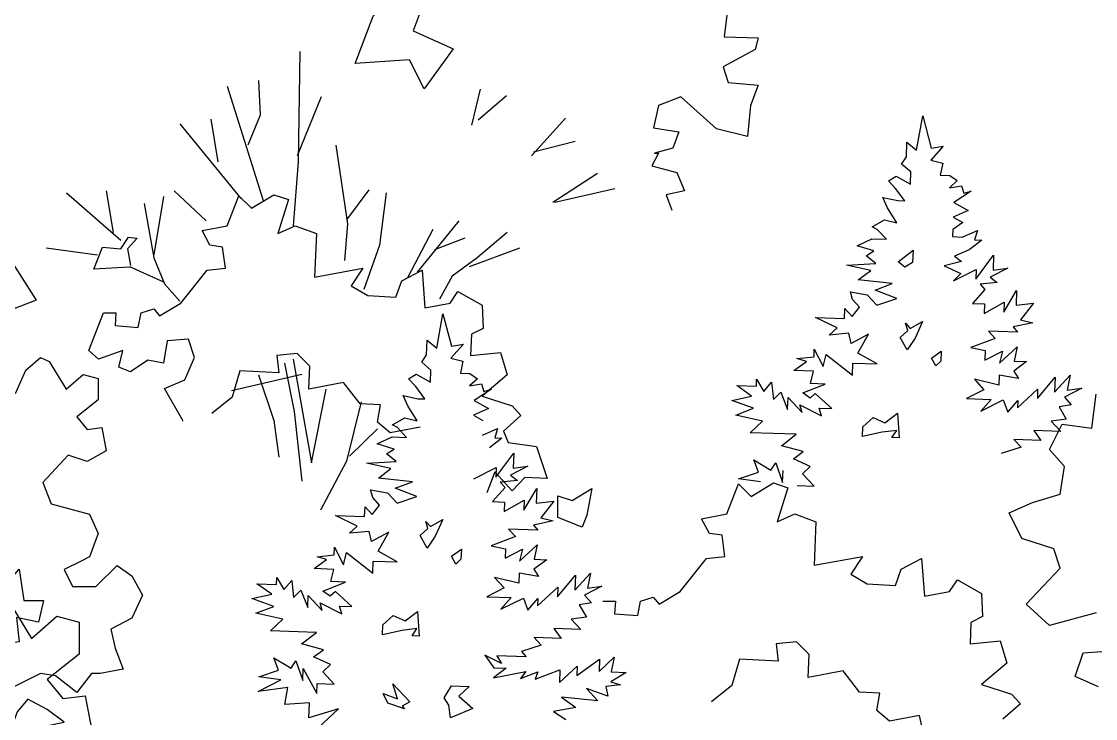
# Model space of a CAD drawing. Header units: inches. Extents: x -11 to 128, y 7 to 56.
# Drawn here: x 67.036 to 67.561, y 22.63 to 22.971 of the extents above; entities that cross this region are included whole.
import ezdxf

# ---------------------------------------------------------------- set-up
doc = ezdxf.new("R2010")
doc.units = ezdxf.units.IN
doc.header["$MEASUREMENT"] = 0
doc.layers.add('CAY', color=94, linetype='Continuous')
doc.layers.add('CAY-3', color=61, linetype='Continuous')
picture_1 = doc.add_image_def('image1.jpg', size_in_pixel=(1680, 1093))

# ---------------------------------------------------------------- blocks, each defined once
blk = doc.blocks.new('A$C76451831')
at = {"layer": 'CAY'}
for p, q in [((5943, 1269.4), (5949.7, 1306.8)), ((5949.7, 1306.8), (5958.9, 1271.5)), ((5931.9, 1262.1), (5932.4, 1277.9)), ((5932.4, 1277.9), (5943, 1269.4)), ((5972.1, 1273.8), (5958.5, 1258.4)), ((5958.9, 1271.5), (5972.1, 1273.8)), ((5926.6, 1254.1), (5931.9, 1262.1)), ((5936.7, 1245.6), (5926.6, 1254.1)), ((5958.5, 1258.4), (5971.5, 1255.2)), ((5971.5, 1255.2), (5968.8, 1242.2)), ((5912.4, 1236), (5920.7, 1241.1)), ((5920.7, 1241.1), (5936.3, 1232.4)), ((5936.3, 1232.4), (5936.7, 1245.6)), ((5968.8, 1242.2), (5979.2, 1241.8)), ((5979.2, 1241.8), (5987.1, 1236.1)), ((5920.2, 1227.6), (5912.4, 1236)), ((5987.1, 1236.1), (5978.7, 1228.2)), ((5978.7, 1228.2), (5991.9, 1230.5)), ((5991.9, 1230.5), (5994.4, 1222.3)), ((5192.6, 1187), (5205.3, 1219.7)), ((5205.3, 1219.7), (5219, 1206)), ((5219, 1206), (5243.2, 1220.8)), ((5243.2, 1220.8), (5259.1, 1215.5)), ((5906.3, 1217.6), (5922.5, 1214.3)), ((5911.3, 1206.6), (5906.3, 1217.6)), ((5930.2, 1214.1), (5920.2, 1227.6)), ((6002.6, 1224.7), (5983.6, 1212.2)), ((5994.4, 1222.3), (6002.6, 1224.7)), ((5259.1, 1215.5), (5247.5, 1178.6)), ((5921.6, 1190.3), (5911.3, 1206.6)), ((5922.5, 1214.3), (5930.2, 1214.1)), ((5983.6, 1212.2), (5999.1, 1203.5)), ((5894.8, 1185.8), (5908.2, 1193.5)), ((5908.2, 1193.5), (5921.6, 1190.3)), ((5999.1, 1203.5), (5983, 1196.4)), ((5983, 1196.4), (5993.3, 1190.6)), ((5165.2, 1181.8), (5192.6, 1187)), ((5173.6, 1165.9), (5165.2, 1181.8)), ((5247.5, 1178.6), (5266.4, 1187)), ((5266.4, 1187), (5289.7, 1178.6)), ((5900.1, 1182.9), (5894.8, 1185.8)), ((5910.1, 1172.2), (5900.1, 1182.9)), ((5982.6, 1182.8), (5982.3, 1175.1)), ((5993.3, 1190.6), (5982.6, 1182.8)), ((5992.7, 1174.7), (6009.3, 1181.8)), ((6009.3, 1181.8), (6006.2, 1171.5)), ((5289.7, 1178.6), (5287.5, 1131.1)), ((5878.2, 1165.1), (5894.3, 1172.7)), ((5894.3, 1172.7), (5910.1, 1172.2)), ((5982.3, 1175.1), (5992.7, 1174.7)), ((6013.9, 1171.3), (6000.4, 1160.8)), ((6006.2, 1171.5), (6013.9, 1171.3)), ((5187.3, 1163.8), (5173.6, 1165.9)), ((5190.5, 1140.6), (5187.3, 1163.8)), ((5896.6, 1159.5), (5878.2, 1165.1)), ((5888.2, 1154.3), (5896.6, 1159.5)), ((6000.4, 1160.8), (5984.3, 1153.7)), ((4956.7, 1149.9), (4984.6, 1105.9)), ((5898.8, 1145.8), (5888.2, 1154.3)), ((5991.8, 1148), (5973, 1143.2)), ((5984.3, 1153.7), (5991.8, 1148)), ((6007.4, 1128.9), (6026.9, 1154.9)), ((6026.9, 1154.9), (6026.3, 1138.6)), ((5142, 1102.7), (5170.5, 1138.5)), ((5170.5, 1138.5), (5190.5, 1140.6)), ((5287.5, 1131.1), (5340.3, 1140.6)), ((5340.3, 1140.6), (5327.6, 1121.6)), ((5382.5, 1126.9), (5404.6, 1138.5)), ((5404.6, 1138.5), (5407.8, 1097.4)), ((5866.6, 1144.2), (5898.8, 1145.8)), ((5893.1, 1138.3), (5866.6, 1144.2)), ((5879.6, 1127.9), (5893.1, 1138.3)), ((5973, 1143.2), (5991.3, 1134.9)), ((5983.3, 1127), (6007.8, 1139.3)), ((5991.3, 1134.9), (5983.3, 1127)), ((6007.8, 1139.3), (6007.4, 1128.9)), ((6042.3, 1140.8), (6023.3, 1131)), ((6026.3, 1138.6), (6042.3, 1140.8)), ((5376.1, 1109), (5382.5, 1126.9)), ((5916.6, 1123.9), (5879.6, 1127.9)), ((5897.8, 1116.8), (5916.6, 1123.9)), ((6030.9, 1125.3), (6012.2, 1123.3)), ((6012.2, 1123.3), (6017.4, 1117.6)), ((6023.3, 1131), (6030.9, 1125.3)), ((5327.6, 1121.6), (5345.5, 1111.1)), ((5345.5, 1111.1), (5376.1, 1109)), ((5435.2, 1102.7), (5443.6, 1115.3)), ((5443.6, 1115.3), (5470, 1100.6)), ((5871, 1115), (5889.4, 1111.7)), ((5873.4, 1106.8), (5871, 1115)), ((5889.4, 1111.7), (5899.9, 1100.4)), ((5921.5, 1107.8), (5897.8, 1116.8)), ((6017.4, 1117.6), (6003.8, 1102.2)), ((6037.9, 1092.9), (6051.8, 1116.4)), ((6051.8, 1116.4), (6051.3, 1100.6)), ((4984.6, 1105.9), (4929.6, 1084.7)), ((5118.8, 1089), (5142, 1102.7)), ((5407.8, 1097.4), (5435.2, 1102.7)), ((5470, 1100.6), (5471.1, 1075.2)), ((5880.8, 1098.4), (5873.4, 1106.8)), ((5899.9, 1100.4), (5921.5, 1107.8)), ((6003.8, 1102.2), (6016.9, 1101.8)), ((6016.5, 1091.4), (6038.3, 1103.8)), ((6016.9, 1101.8), (6016.5, 1091.4)), ((6038.3, 1103.8), (6037.9, 1092.9)), ((6051.3, 1100.6), (6070.4, 1102.6)), ((6070.4, 1102.6), (6056.2, 1084.5)), ((5057.6, 1092.1), (5071.3, 1092.1)), ((5071.3, 1092.1), (5070.3, 1078.4)), ((5095.6, 1076.3), (5098.8, 1092.1)), ((5098.8, 1092.1), (5112.5, 1096.3)), ((5112.5, 1096.3), (5118.8, 1089)), ((5420.6, 1053.6), (5427.3, 1091)), ((5427.3, 1091), (5436.5, 1055.8)), ((5864.5, 1085.8), (5864.9, 1096.7)), ((5864.9, 1096.7), (5872.8, 1088.2)), ((5872.8, 1088.2), (5880.8, 1098.4)), ((5070.3, 1078.4), (5095.6, 1076.3)), ((5856.5, 1075.7), (5832.8, 1086.9)), ((5832.8, 1086.9), (5864.5, 1085.8)), ((6069.6, 1081.4), (6048.2, 1076.7)), ((6048.2, 1076.7), (6053, 1071.1)), ((6056.2, 1084.5), (6069.6, 1081.4)), ((5458.4, 1068.9), (5457.3, 1045.7)), ((5471.1, 1075.2), (5458.4, 1068.9)), ((5848, 1067.8), (5856.5, 1075.7)), ((5869.4, 1069.8), (5848, 1067.8)), ((5871.7, 1058.8), (5869.4, 1069.8)), ((5890.7, 1069), (5871.7, 1058.8)), ((5879.1, 1048.1), (5890.7, 1069)), ((6028.7, 1064.2), (6002.1, 1054.3)), ((6053, 1071.1), (6021.3, 1072.2)), ((6021.3, 1072.2), (6028.7, 1064.2)), ((5409.5, 1046.3), (5410, 1062.2)), ((5410, 1062.2), (5420.6, 1053.6)), ((5449.8, 1058.1), (5436.1, 1042.7)), ((5436.5, 1055.8), (5449.8, 1058.1)), ((5831.4, 1044.3), (5831.6, 1052.5)), ((5831.6, 1052.5), (5841.4, 1033.6)), ((6002.1, 1054.3), (6017.8, 1051)), ((6033.2, 1037.3), (6052.4, 1055.2)), ((6052.4, 1055.2), (6049.1, 1039.5)), ((4973.2, 1029.6), (4989.3, 1043.4)), ((4989.3, 1043.4), (4998.7, 1039.1)), ((5268.6, 1047.8), (5246.4, 1045.7)), ((5246.4, 1045.7), (5248.5, 1026.7)), ((5282.3, 1034.1), (5268.6, 1047.8)), ((5404.2, 1038.3), (5409.5, 1046.3)), ((5436.1, 1042.7), (5449.1, 1039.5)), ((5457.3, 1045.7), (5490, 1048.9)), ((5490, 1048.9), (5497.4, 1024.6)), ((5812.7, 1042.3), (5831.4, 1044.3)), ((5823, 1039.2), (5812.7, 1042.3)), ((5841.4, 1033.6), (5844.6, 1046.6)), ((5844.6, 1046.6), (5873.3, 1024.3)), ((5900, 1036.5), (5879.1, 1048.1)), ((6017.8, 1051), (6017.5, 1040.6)), ((6017.5, 1040.6), (6036.4, 1050.3)), ((6036.4, 1050.3), (6033.2, 1037.3)), ((4961.8, 1004.1), (4973.2, 1029.6)), ((4998.7, 1039.1), (5017.2, 1008.8)), ((5281.2, 1008.8), (5282.3, 1034.1)), ((5414.3, 1029.8), (5404.2, 1038.3)), ((5413.9, 1016.7), (5414.3, 1029.8)), ((5449.1, 1039.5), (5446.4, 1026.4)), ((5809.5, 1029.2), (5823, 1039.2)), ((5830.8, 1028.5), (5809.5, 1029.2)), ((5873.3, 1024.3), (5873.7, 1037.4)), ((5873.7, 1037.4), (5900, 1036.5)), ((6062.7, 1039), (6048.8, 1028.6)), ((6049.1, 1039.5), (6062.7, 1039)), ((5017.2, 1008.8), (5035.7, 1024.9)), ((5035.7, 1024.9), (5051.8, 1020.6)), ((5051.8, 1020.6), (5051.8, 997.4)), ((5273.8, 1025), (5197.2, 1007.3)), ((5206.3, 1028.8), (5197.9, 1000.4)), ((5248.5, 1026.7), (5206.3, 1028.8)), ((5390, 1020.2), (5398.3, 1025.4)), ((5397.8, 1011.8), (5390, 1020.2)), ((5398.3, 1025.4), (5413.9, 1016.7)), ((5446.4, 1026.4), (5456.8, 1026.1)), ((5464.8, 1020.4), (5456.3, 1012.5)), ((5456.8, 1026.1), (5464.8, 1020.4)), ((5497.4, 1024.6), (5470, 1001.4)), ((5768.6, 1012.1), (5768.9, 1019.8)), ((5768.9, 1019.8), (5776.6, 1006.4)), ((5827.6, 1015), (5830.8, 1028.5)), ((6005.9, 1019.7), (6016.3, 1008.4)), ((6032.4, 1013.3), (6005.9, 1019.7)), ((6032.8, 1024.2), (6032.4, 1013.3)), ((6053.9, 1020.7), (6032.8, 1024.2)), ((6048.8, 1028.6), (6053.9, 1020.7)), ((6074.5, 998.7), (6093.9, 1022)), ((6093.3, 1005.7), (6110.2, 1024.2)), ((6093.9, 1022), (6093.3, 1005.7)), ((6110.2, 1024.2), (6107, 1008)), ((5319.2, 1016.2), (5281.2, 1008.8)), ((5337.1, 993), (5319.2, 1016.2)), ((5407.8, 998.3), (5397.8, 1011.8)), ((5456.3, 1012.5), (5469.5, 1014.7)), ((5480.2, 1008.9), (5461.2, 996.5)), ((5469.5, 1014.7), (5472, 1006.5)), ((5472, 1006.5), (5480.2, 1008.9)), ((5747.3, 1012.8), (5768.6, 1012.1)), ((5763.2, 1001.4), (5747.3, 1012.8)), ((5776.6, 1006.4), (5785.1, 1016.5)), ((5785.1, 1016.5), (5787.1, 997.8)), ((5787.1, 997.8), (5795.1, 1005.7)), ((5795.1, 1005.7), (5802.6, 986.9)), ((5819.1, 1004.9), (5843.5, 1014.5)), ((5843.5, 1014.5), (5827.6, 1015)), ((6016.3, 1008.4), (5997.4, 998.7)), ((6052.8, 988.6), (6074.8, 1009.1)), ((6074.8, 1009.1), (6074.5, 998.7)), ((6122.9, 1010.1), (6104, 1000.4)), ((6107, 1008), (6122.9, 1010.1)), ((5051.8, 997.4), (5028.6, 978.9)), ((5197.9, 1000.4), (5175.7, 982.4)), ((5389, 990.8), (5383.9, 1001.9)), ((5383.9, 1001.9), (5400.1, 998.6)), ((5400.1, 998.6), (5407.8, 998.3)), ((5461.2, 996.5), (5476.8, 987.8)), ((5470, 1001.4), (5502.7, 990.9)), ((5741.8, 996.7), (5763.2, 1001.4)), ((5765.5, 988.2), (5741.8, 996.7)), ((5802.6, 986.9), (5803.1, 1000)), ((5803.1, 1000), (5818.4, 983.6)), ((5827.1, 999.2), (5819.1, 1004.9)), ((5832.7, 1004.4), (5827.1, 999.2)), ((5850.7, 987.9), (5832.7, 1004.4)), ((5997.4, 998.7), (6024.1, 997.7)), ((6024.1, 997.7), (6012.8, 985)), ((6012.8, 985), (6037.3, 997.3)), ((6037.3, 997.3), (6042.2, 983.9)), ((6042.2, 983.9), (6053.1, 996.7)), ((6053.1, 996.7), (6052.8, 988.6)), ((6104, 1000.4), (6111.4, 992)), ((5359.3, 991.9), (5337.1, 993)), ((5356.1, 972.9), (5359.3, 991.9)), ((5399.3, 974.6), (5389, 990.8)), ((5476.8, 987.8), (5460.6, 980.6)), ((5502.7, 990.9), (5512.2, 980.3)), ((5746.2, 980.7), (5765.5, 988.2)), ((5818.4, 983.6), (5815.9, 991.8)), ((5815.9, 991.8), (5839.5, 980.1)), ((5839.5, 980.1), (5837.1, 988.4)), ((5837.1, 988.4), (5850.7, 987.9)), ((6111.4, 992), (6098.2, 989.7)), ((6098.2, 989.7), (6105.9, 976.3)), ((5028.6, 978.9), (5040, 965.1)), ((5369.8, 961.3), (5356.1, 972.9)), ((5372.4, 970.1), (5385.8, 977.8)), ((5385.8, 977.8), (5399.3, 974.6)), ((5460.6, 980.6), (5470.9, 974.8)), ((5512.2, 980.3), (5493.2, 963.4)), ((5775.4, 974.2), (5746.2, 980.7)), ((5761.9, 961.5), (5775.4, 974.2)), ((6105.9, 976.3), (6089.5, 974.1)), ((6089.5, 974.1), (6099.9, 962.9)), ((5040, 965.1), (5056.1, 967.1)), ((5056.1, 967.1), (5060.8, 941.9)), ((5402.5, 967.7), (5369.8, 961.3)), ((5377.7, 967.2), (5372.4, 970.1)), ((5387.7, 956.4), (5377.7, 967.2)), ((5470.3, 959), (5486.9, 966.1)), ((5486.9, 966.1), (5483.8, 955.8)), ((5493.2, 963.4), (5498.5, 950.8)), ((5812.1, 959.8), (5761.9, 961.5)), ((5795.8, 947.2), (5812.1, 959.8)), ((6070.5, 963.9), (6078.3, 953.2)), ((6099.9, 962.9), (6070.5, 963.9)), ((5355.8, 949.4), (5371.9, 957)), ((5374.2, 943.7), (5355.8, 949.4)), ((5371.9, 957), (5387.7, 956.4)), ((5491.5, 955.5), (5478, 945.1)), ((5483.8, 955.8), (5491.5, 955.5)), ((5498.5, 950.8), (5529.1, 946.6)), ((5819.6, 940.9), (5795.8, 947.2)), ((6078.3, 953.2), (6048.9, 954.2)), ((6048.9, 954.2), (6056.8, 945.8)), ((5019.2, 937.2), (4991.7, 907.3)), ((5040, 930.1), (5019.2, 937.2)), ((5060.8, 941.9), (5040, 930.1)), ((5365.8, 938.6), (5374.2, 943.7)), ((5376.4, 930.1), (5365.8, 938.6)), ((5485, 913.1), (5504.5, 939.2)), ((5504.5, 939.2), (5503.9, 922.9)), ((5529.1, 946.6), (5540.7, 911.8)), ((5808.9, 933.2), (5819.6, 940.9)), ((6056.8, 945.8), (6035.2, 938.9)), ((5344.2, 928.5), (5376.4, 930.1)), ((5370.7, 922.5), (5344.2, 928.5)), ((5519.9, 925), (5501, 915.3)), ((5503.9, 922.9), (5519.9, 925)), ((5770.8, 918.6), (5765.8, 931.9)), ((5765.8, 931.9), (5784.4, 920.9)), ((5784.4, 920.9), (5789.7, 928.8)), ((5789.7, 928.8), (5797.1, 907.3)), ((5827.2, 924.8), (5808.9, 933.2)), ((5818.7, 916.9), (5827.2, 924.8)), ((5357.2, 912.1), (5370.7, 922.5)), ((5394.2, 908.1), (5357.2, 912.1)), ((5460.9, 911.2), (5485.4, 923.5)), ((5483.7, 919.1), (5475.3, 895.9)), ((5502.7, 898.1), (5483.7, 919.1)), ((5485.4, 923.5), (5485, 913.1)), ((5501, 915.3), (5508.5, 909.6)), ((5516.4, 912.8), (5502.7, 898.1)), ((5540.7, 911.8), (5516.4, 912.8)), ((5749.2, 911.2), (5770.8, 918.6)), ((5797.1, 907.3), (5797.6, 920.4)), ((5831.4, 903.4), (5818.7, 916.9)), ((4991.7, 907.3), (5000.7, 884.1)), ((5375.4, 901.1), (5394.2, 908.1)), ((5399.1, 892.1), (5375.4, 901.1)), ((5495.1, 901.9), (5481.4, 886.5)), ((5508.5, 909.6), (5489.8, 907.5)), ((5489.8, 907.5), (5495.1, 901.9)), ((5515.5, 877.1), (5529.5, 900.7)), ((5529.5, 900.7), (5528.9, 884.8)), ((5773.1, 908.1), (5749.2, 911.2)), ((5812.9, 904), (5831.4, 903.4)), ((5351, 891), (5348.6, 899.3)), ((5348.6, 899.3), (5367.1, 895.9)), ((5358.4, 882.6), (5351, 891)), ((5367.1, 895.9), (5377.5, 884.7)), ((5377.5, 884.7), (5399.1, 892.1)), ((5000.7, 884.1), (5042.4, 872.7)), ((5342.1, 870.1), (5342.5, 880.9)), ((5342.5, 880.9), (5350.4, 872.5)), ((5350.4, 872.5), (5358.4, 882.6)), ((5481.4, 886.5), (5494.5, 886)), ((5494.1, 875.6), (5515.9, 888)), ((5494.5, 886), (5494.1, 875.6)), ((5515.9, 888), (5515.5, 877.1)), ((5528.9, 884.8), (5548, 886.9)), ((5548, 886.9), (5533.8, 868.8)), ((5042.4, 872.7), (5051.8, 851.9)), ((5310.5, 871.2), (5342.1, 870.1)), ((5334.1, 859.9), (5310.5, 871.2)), ((5547.3, 865.6), (5525.8, 860.9)), ((5533.8, 868.8), (5547.3, 865.6)), ((5325.6, 852), (5334.1, 859.9)), ((5347, 854), (5325.6, 852)), ((5349.4, 843.1), (5347, 854)), ((5498.9, 856.4), (5506.3, 848.5)), ((5530.6, 855.3), (5498.9, 856.4)), ((5525.8, 860.9), (5530.6, 855.3)), ((5051.8, 851.9), (5042.4, 826.3)), ((5368.3, 853.3), (5349.4, 843.1)), ((5356.7, 832.4), (5368.3, 853.3)), ((5506.3, 848.5), (5479.7, 838.5)), ((5309, 828.6), (5309.3, 836.7)), ((5309.3, 836.7), (5319, 817.8)), ((5319, 817.8), (5322.2, 830.9)), ((5322.2, 830.9), (5350.9, 808.5)), ((5377.6, 820.8), (5356.7, 832.4)), ((5479.7, 838.5), (5495.4, 835.2)), ((5495.4, 835.2), (5495.1, 824.8)), ((5495.1, 824.8), (5514, 834.6)), ((5510.8, 821.5), (5530, 839.5)), ((5514, 834.6), (5510.8, 821.5)), ((5530, 839.5), (5526.8, 823.7)), ((5033.3, 821.6), (5014.8, 812.5)), ((5042.4, 826.3), (5033.3, 821.6)), ((5287.1, 813.5), (5300.6, 823.4)), ((5290.3, 826.5), (5309, 828.6)), ((5300.6, 823.4), (5290.3, 826.5)), ((5350.9, 808.5), (5351.3, 821.7)), ((5351.3, 821.7), (5377.6, 820.8)), ((5540.3, 823.2), (5526.4, 812.8)), ((5526.8, 823.7), (5540.3, 823.2)), ((5014.8, 812.5), (5023.9, 794.1)), ((5049.4, 794.1), (5072.6, 816.9)), ((5072.6, 816.9), (5088.7, 805.5)), ((5308.4, 812.7), (5287.1, 813.5)), ((5305.2, 799.3), (5308.4, 812.7)), ((5510.4, 808.4), (5510, 797.5)), ((5531.5, 805), (5510.4, 808.4)), ((5526.4, 812.8), (5531.5, 805)), ((5570.9, 790), (5587.9, 808.4)), ((5587.9, 808.4), (5584.6, 792.2)), ((5088.7, 805.5), (5100.1, 784.6)), ((5240.9, 785.6), (5224.9, 797.1)), ((5224.9, 797.1), (5246.2, 796.3)), ((5246.2, 796.3), (5246.5, 804)), ((5246.5, 804), (5254.2, 790.6)), ((5254.2, 790.6), (5262.7, 800.7)), ((5262.7, 800.7), (5264.7, 782.1)), ((5296.7, 789.1), (5321.1, 798.7)), ((5321.1, 798.7), (5305.2, 799.3)), ((5510, 797.5), (5483.5, 803.9)), ((5483.5, 803.9), (5494, 792.7)), ((5552.1, 782.9), (5571.5, 806.3)), ((5571.5, 806.3), (5570.9, 790)), ((5023.9, 794.1), (5049.4, 794.1)), ((5100.1, 784.6), (5088.7, 759.5)), ((5219.4, 781), (5240.9, 785.6)), ((5264.7, 782.1), (5272.7, 790)), ((5272.7, 790), (5280.2, 771.1)), ((5280.2, 771.1), (5280.7, 784.3)), ((5280.7, 784.3), (5296, 767.8)), ((5304.7, 783.4), (5296.7, 789.1)), ((5310.3, 788.7), (5304.7, 783.4)), ((5328.3, 772.2), (5310.3, 788.7)), ((5494, 792.7), (5475, 782.9)), ((5530.4, 772.8), (5552.4, 793.3)), ((5552.4, 793.3), (5552.1, 782.9)), ((5600.5, 794.4), (5581.6, 784.6)), ((5581.6, 784.6), (5589, 776.2)), ((5584.6, 792.2), (5600.5, 794.4)), ((4951.7, 782.9), (4979.4, 737.5)), ((5243.1, 772.4), (5219.4, 781)), ((5223.8, 764.9), (5243.1, 772.4)), ((5296, 767.8), (5293.5, 776.1)), ((5293.5, 776.1), (5317.1, 764.4)), ((5314.7, 772.6), (5328.3, 772.2)), ((5317.1, 764.4), (5314.7, 772.6)), ((5475, 782.9), (5501.7, 782)), ((5501.7, 782), (5490.4, 769.2)), ((5490.4, 769.2), (5514.9, 781.5)), ((5514.9, 781.5), (5519.8, 768.2)), ((5519.8, 768.2), (5530.7, 781)), ((5530.7, 781), (5530.4, 772.8)), ((5589, 776.2), (5575.8, 773.9)), ((5575.8, 773.9), (5583.5, 760.5)), ((4979.4, 737.5), (5007.1, 761.7)), ((5007.1, 761.7), (5031.3, 755.2)), ((5253, 758.5), (5223.8, 764.9)), ((5583.5, 760.5), (5567.1, 758.4)), ((5031.3, 755.2), (5031.3, 720.4)), ((5088.7, 759.5), (5065.6, 747.7)), ((5239.5, 745.8), (5253, 758.5)), ((5567.1, 758.4), (5577.6, 747.1)), ((5065.6, 747.7), (5070.3, 726.8)), ((5289.7, 744), (5239.5, 745.8)), ((5273.4, 731.5), (5289.7, 744)), ((5526.5, 738.5), (5534.4, 730.1)), ((5555.9, 737.5), (5526.5, 738.5)), ((5577.6, 747.1), (5548.1, 748.2)), ((5548.1, 748.2), (5555.9, 737.5)), ((5070.3, 726.8), (5079.3, 704)), ((5297.2, 725.2), (5273.4, 731.5)), ((5286.5, 717.4), (5297.2, 725.2)), ((5534.4, 730.1), (5512.8, 723.1)), ((5031.3, 720.4), (4996.5, 692.7)), ((5248.4, 702.9), (5243.4, 716.2)), ((5243.4, 716.2), (5262.1, 705.1)), ((5304.8, 709.1), (5286.5, 717.4)), ((5472.8, 719.1), (5482.8, 705.6)), ((5491.1, 710.3), (5472.8, 719.1)), ((5518.1, 717.5), (5485.9, 718.6)), ((5485.9, 718.6), (5491.1, 710.3)), ((5512.8, 723.1), (5518.1, 717.5)), ((5573.1, 697), (5597.7, 714.7)), ((5597.3, 701.6), (5613.7, 716.9)), ((5597.7, 714.7), (5597.3, 701.6)), ((5613.7, 716.9), (5610.4, 701.1)), ((5079.3, 704), (5054.2, 699.3)), ((5226.8, 695.5), (5248.4, 702.9)), ((5262.1, 705.1), (5267.3, 713.1)), ((5267.3, 713.1), (5274.7, 691.5)), ((5274.7, 691.5), (5275.2, 704.7)), ((5275.2, 704.7), (5290.1, 677.4)), ((5296.4, 701.2), (5304.8, 709.1)), ((5496.3, 705.1), (5482.4, 694.7)), ((5482.4, 694.7), (5517.5, 701.6)), ((5482.8, 705.6), (5496.3, 705.1)), ((5517.5, 701.6), (5511.8, 693.7)), ((5527.6, 693.1), (5554.7, 703.1)), ((5554.2, 689.5), (5573.5, 707.4)), ((5554.7, 703.1), (5554.2, 689.5)), ((5573.5, 707.4), (5573.1, 697)), ((4989.3, 699.3), (4952.3, 680.8)), ((5005.4, 696.9), (4989.3, 699.3)), ((4996.5, 692.7), (5013.6, 672)), ((5028.6, 678.5), (5005.4, 696.9)), ((5044.7, 699.3), (5028.6, 678.5)), ((5054.2, 699.3), (5044.7, 699.3)), ((5226.3, 679.6), (5250.7, 692.4)), ((5250.7, 692.4), (5226.8, 695.5)), ((5309, 687.6), (5296.4, 701.2)), ((5511.8, 693.7), (5530.6, 701.2)), ((5530.6, 701.2), (5527.6, 693.1)), ((5626.7, 700.5), (5610, 690.2)), ((5610, 690.2), (5620.8, 687.1)), ((5610.4, 701.1), (5626.7, 700.5)), ((5258.6, 683.9), (5226.3, 679.6)), ((5255.2, 665.5), (5258.6, 683.9)), ((5290.1, 677.4), (5290.5, 688.3)), ((5290.5, 688.3), (5309, 687.6)), ((5606.7, 674.5), (5583.5, 683)), ((5583.5, 683), (5596.1, 669.4)), ((5620.8, 687.1), (5604.8, 685)), ((5604.8, 685), (5606.7, 674.5)), ((5013.6, 672), (5037.8, 675)), ((5037.8, 675), (5044.9, 637.2)), ((5282, 667.2), (5255.2, 665.5)), ((5281.5, 650.9), (5282, 667.2)), ((5596.1, 669.4), (5556.4, 673.5)), ((5556.4, 673.5), (5571.9, 662.1)), ((5313.5, 660.7), (5281.5, 650.9)), ((5291.5, 640.2), (5313.5, 660.7)), ((5571.9, 662.1), (5547.7, 658)), ((5547.7, 658), (5561, 649.3))]:
    blk.add_line(p, q, dxfattribs=at)
for points in [[(5738.9, 1437), (5733.7, 1392.7), (5770.6, 1391.6), (5767.4, 1379), (5732.6, 1360), (5737.9, 1343.1), (5770.6, 1340), (5762.2, 1317.8), (5759, 1284.1), (5725.2, 1292.5), (5686.2, 1327.3), (5662, 1317.8), (5656.7, 1293.6), (5684.1, 1289.3), (5677.8, 1271.4), (5657.7, 1266.1), (5662, 1266.1), (5654.6, 1252.4), (5682, 1245), (5690.4, 1225), (5670.4, 1220.8), (5676.7, 1203.9)], [(5271.7, 1376.9), (5269.6, 1256.6), (5264.3, 1187)], [(5226.4, 1345.2), (5228.5, 1307.3), (5214.8, 1274.6)], [(5192.6, 1338.9), (5231.6, 1214.5)], [(5467.9, 1335.7), (5458.4, 1296.7)], [(5294.9, 1327.3), (5268.6, 1263)], [(5496.4, 1328.4), (5465.8, 1302)], [(5174.7, 1303.1), (5182.1, 1256.6)], [(5560.7, 1304.1), (5523.8, 1263)], [(5140.9, 1297.8), (5207.4, 1216.6)], [(5571.3, 1278.8), (5525.9, 1267.2)], [(5310.7, 1274.6), (5323.4, 1189.1), (5320.2, 1149.1)], [(5595.5, 1244), (5547, 1212.3)], [(5017.5, 1222.9), (5076.6, 1171.2)], [(5060.8, 1225), (5068.2, 1179.7)], [(5123, 1218.7), (5112.5, 1155.4)], [(5134.6, 1225), (5169.4, 1192.3)], [(5346.6, 1226.1), (5322.3, 1193.4)], [(5365.6, 1222.9), (5358.2, 1165.9), (5341.3, 1117.4)], [(5614.5, 1227.1), (5549.1, 1212.3)], [(5101.9, 1211.3), (5112.5, 1152.2), (5124.1, 1123.8), (5140.9, 1104.8)], [(5416.2, 1182.8), (5388.8, 1130.1)], [(5444.7, 1192.3), (5399.3, 1136.4)], [(5086.1, 1141.7), (5047.1, 1139.6), (5056.6, 1163.8), (5076.6, 1161.7), (5085, 1174.4), (5094.5, 1173.3), (5084, 1161.7), (5087.2, 1143.8)], [(5451, 1173.3), (5418.3, 1160.7)], [(5497.4, 1179.7), (5464.7, 1152.2), (5437.3, 1132.2), (5423.6, 1106.9)], [(4995.4, 1162.8), (5051.3, 1155.4)], [(5456.3, 1142.7), (5511.1, 1162.8)], [(5086.1, 1142.7), (5123, 1125.9)], [(5144.1, 974), (5144.1, 975), (5124.1, 1009.8), (5146.2, 1019.3), (5156.8, 1043.6), (5150.4, 1063.6), (5127.2, 1061.5), (5123, 1037.3), (5106.1, 1040.4), (5087.2, 1027.8), (5074.5, 1033.1), (5078.7, 1051), (5052.3, 1041.5), (5041.8, 1051), (5057.6, 1092.1)], [(5264.3, 1041.5), (5284.4, 928.6), (5300.2, 1008.8)], [(5963.8, 1034.3), (5959.1, 1042.6), (5969.8, 1050.4), (5969.4, 1039.5), (5963.8, 1034.3)], [(5254.8, 1037.3), (5265.4, 984.5), (5273.8, 908.6)], [(5226.4, 1024.6), (5243.2, 975), (5248.5, 935)], [(5338.2, 995.1), (5322.3, 930.7), (5293.9, 877)], [(5356.1, 965.6), (5325.5, 936)], [(5441.4, 818.5), (5436.7, 826.9), (5447.4, 834.6), (5447, 823.8), (5441.4, 818.5)]]:
    blk.add_lwpolyline(points, dxfattribs=at)
for points in [[(5351.5, 1415.3), (5379.2, 1443), (5406.9, 1431.1), (5395, 1399.4), (5438.6, 1379.6), (5406.9, 1336.1), (5391, 1367.8), (5331.7, 1363.8)], [(5922.9, 1147.7), (5939.2, 1160.3), (5938.7, 1147.1), (5930.4, 1142)], [(5925, 1065.1), (5933.4, 1073), (5931, 1080.8), (5936.2, 1075.1), (5949.6, 1082.8), (5941.3, 1064.5), (5932.7, 1051.7)], [(5923.9, 955.9), (5916.2, 956.2), (5921.4, 964.1), (5905.5, 962), (5884.1, 957.3), (5884.4, 968.1), (5895.7, 978.2), (5908.6, 972.3), (5922.1, 982.7)], [(5552.4, 869.2), (5552.4, 892.9), (5568.2, 887.7), (5589.3, 900.9), (5584, 871.8), (5578.8, 858.6)], [(5402.6, 849.4), (5411, 857.2), (5408.6, 865), (5413.8, 859.4), (5427.2, 867.1), (5418.9, 848.8), (5410.3, 835.9)], [(4915.7, 781.4), (4928.9, 802.5), (4952.7, 797.2), (4965.9, 813), (4971.2, 778.7), (4992.3, 778.7), (4987, 755), (4963.2, 760.2), (4965.9, 733.8), (4947.4, 731.2), (4942.1, 736.5), (4942.1, 760.2), (4915.7, 760.2), (4899.9, 776.1)], [(5401.5, 740.1), (5393.8, 740.4), (5399.1, 748.4), (5383.1, 746.2), (5361.7, 741.5), (5362, 752.4), (5373.3, 762.4), (5386.2, 756.5), (5399.7, 766.9)], [(5385.6, 660.9), (5367.2, 667), (5362.2, 677.6), (5377.8, 671.6), (5372.9, 688.1), (5391.3, 668.4), (5383, 663.7)], [(5433.8, 664.7), (5428.6, 672.6), (5436.8, 685.9), (5455.8, 685.2), (5444.5, 674.7), (5459.9, 661), (5435.5, 651)], [(4975.5, 671.4), (4963.7, 657.6), (4954.7, 632), (4984.6, 620.6), (4991.7, 641.5), (5014.8, 646.2), (4996.4, 660)]]:
    blk.add_lwpolyline(points, close=True, dxfattribs=at)
at = {"layer": 'CAY-3'}
for points in [[(6141, 684.6), (6115.5, 696), (6124.5, 721.6), (6154.8, 724)], [(6138.7, 765.3), (6087.6, 751.5), (6062.4, 774.7), (6099.4, 814), (6092.3, 834.9), (6057.7, 846.3), (6043.9, 874.2), (6069.1, 885.6), (6099.4, 894.6), (6104.1, 924.9), (6087.6, 943.4), (6101.7, 970.9), (6134, 966.6), (6138.7, 1003.6)], [(5601.5, 778.1), (5615.2, 778.1), (5614.1, 764.4), (5639.4, 762.3), (5642.6, 778.1), (5656.3, 782.3), (5662.6, 774.9), (5685.8, 788.7), (5714.3, 824.5), (5734.4, 826.6), (5731.2, 849.8), (5717.5, 851.9), (5709, 867.8), (5736.5, 873), (5749.1, 905.7), (5762.8, 892), (5787.1, 906.8), (5802.9, 901.5), (5791.3, 864.6), (5810.3, 873), (5833.5, 864.6), (5831.4, 817.1), (5884.1, 826.6), (5871.5, 807.6), (5889.4, 797.1), (5920, 795), (5926.3, 812.9), (5948.5, 824.5), (5951.6, 783.4), (5979, 788.7), (5987.5, 801.3), (6013.8, 786.5), (6014.9, 761.2), (6002.2, 754.9), (6001.2, 731.7), (6033.9, 734.9), (6041.3, 710.6), (6013.8, 687.4), (6046.5, 676.9), (6056, 666.3), (6037, 649.4)], [(5949.5, 638.9), (5946.3, 653.7), (5913.6, 647.3), (5899.9, 658.9), (5903.1, 677.9), (5881, 679), (5863, 702.2), (5825.1, 694.8), (5826.1, 720.1), (5812.4, 733.8), (5790.2, 731.7), (5792.4, 712.7), (5750.2, 714.8), (5741.7, 686.3), (5719.6, 668.4)]]:
    blk.add_lwpolyline(points, dxfattribs=at)

msp = doc.modelspace()

# ---------------------------------------------------------------- linework, layer by layer
msp.add_arc((64.58243, 28.13721), 5.35211, 234.2909, 297.59272)

# ---------------------------------------------------------------- block references
at = {"layer": 'CAY', "xscale": 0.0004489089019145984, "yscale": 0.0004489089019145984, "zscale": 0.0004489089019145984}
msp.add_blockref('A$C76451831', (64.80582, 22.33817), dxfattribs=at)

# ---------------------------------------------------------------- pictures from other files: only their frames are drawn
image = msp.add_image(picture_1, insert=(12.49661, 7.37723), size_in_units=(74.4025, 48.40591))
image.dxf.flags = 6

doc.saveas('drawing.dxf')
